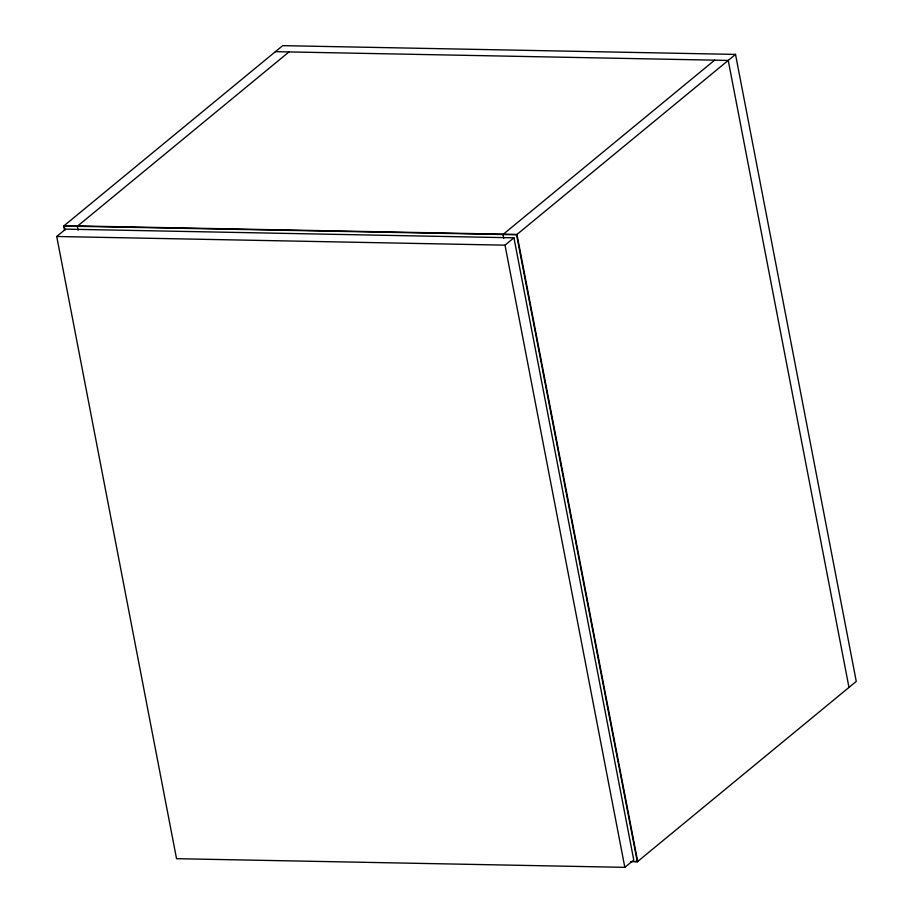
<?xml version="1.0" encoding="UTF-8"?>
<svg xmlns="http://www.w3.org/2000/svg" width="913" height="913" viewBox="0 0 913 913"><rect width="100%" height="100%" fill="white"/><g stroke="black" fill="none" stroke-linecap="round" stroke-linejoin="round"><path stroke-width="1.37" d="M64.538 230.224L63.727 226.025L282.71 45.65L735.524 54.403L856.268 681.418L637.297 861.792L630.506 861.655M56.732 236.49L65.645 229.14L513.939 237.814L633.759 860L624.834 867.35L176.54 858.688L56.732 236.49L505.015 245.163L513.939 237.814M288.987 51.927L77.32 226.287L78.073 230.224M714.651 60.155L502.972 234.515L503.725 238.453M63.727 226.025L516.553 234.778L735.524 54.403M275.406 51.664L728.232 60.418L848.976 687.432M634.98 861.404L637.696 861.45L516.952 234.436L64.138 225.682L64.949 229.882M516.553 234.778L637.297 861.792M505.015 245.163L624.834 867.35"/></g></svg>
